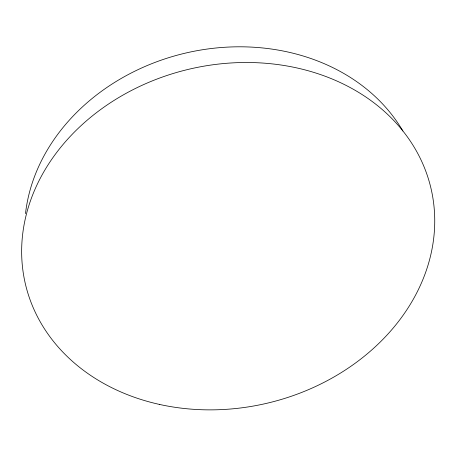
<?xml version="1.0" encoding="UTF-8"?>
<svg xmlns="http://www.w3.org/2000/svg" width="457" height="457" viewBox="0 0 457 457"><rect width="100%" height="100%" fill="white"/><g stroke="black" fill="none" stroke-linecap="round" stroke-linejoin="round"><path stroke-width="0.69" d="M25.489 213.642A200.514 167.496 -13.4 0 1 188.89 52.321A200.514 167.496 -13.4 0 1 402.874 130.982M159.39 404.405A208.352 171.506 -13.4 0 0 431.248 189.512A208.352 171.506 -13.4 0 0 93.942 114.633A208.352 171.506 -13.4 0 0 159.39 404.405"/></g></svg>
